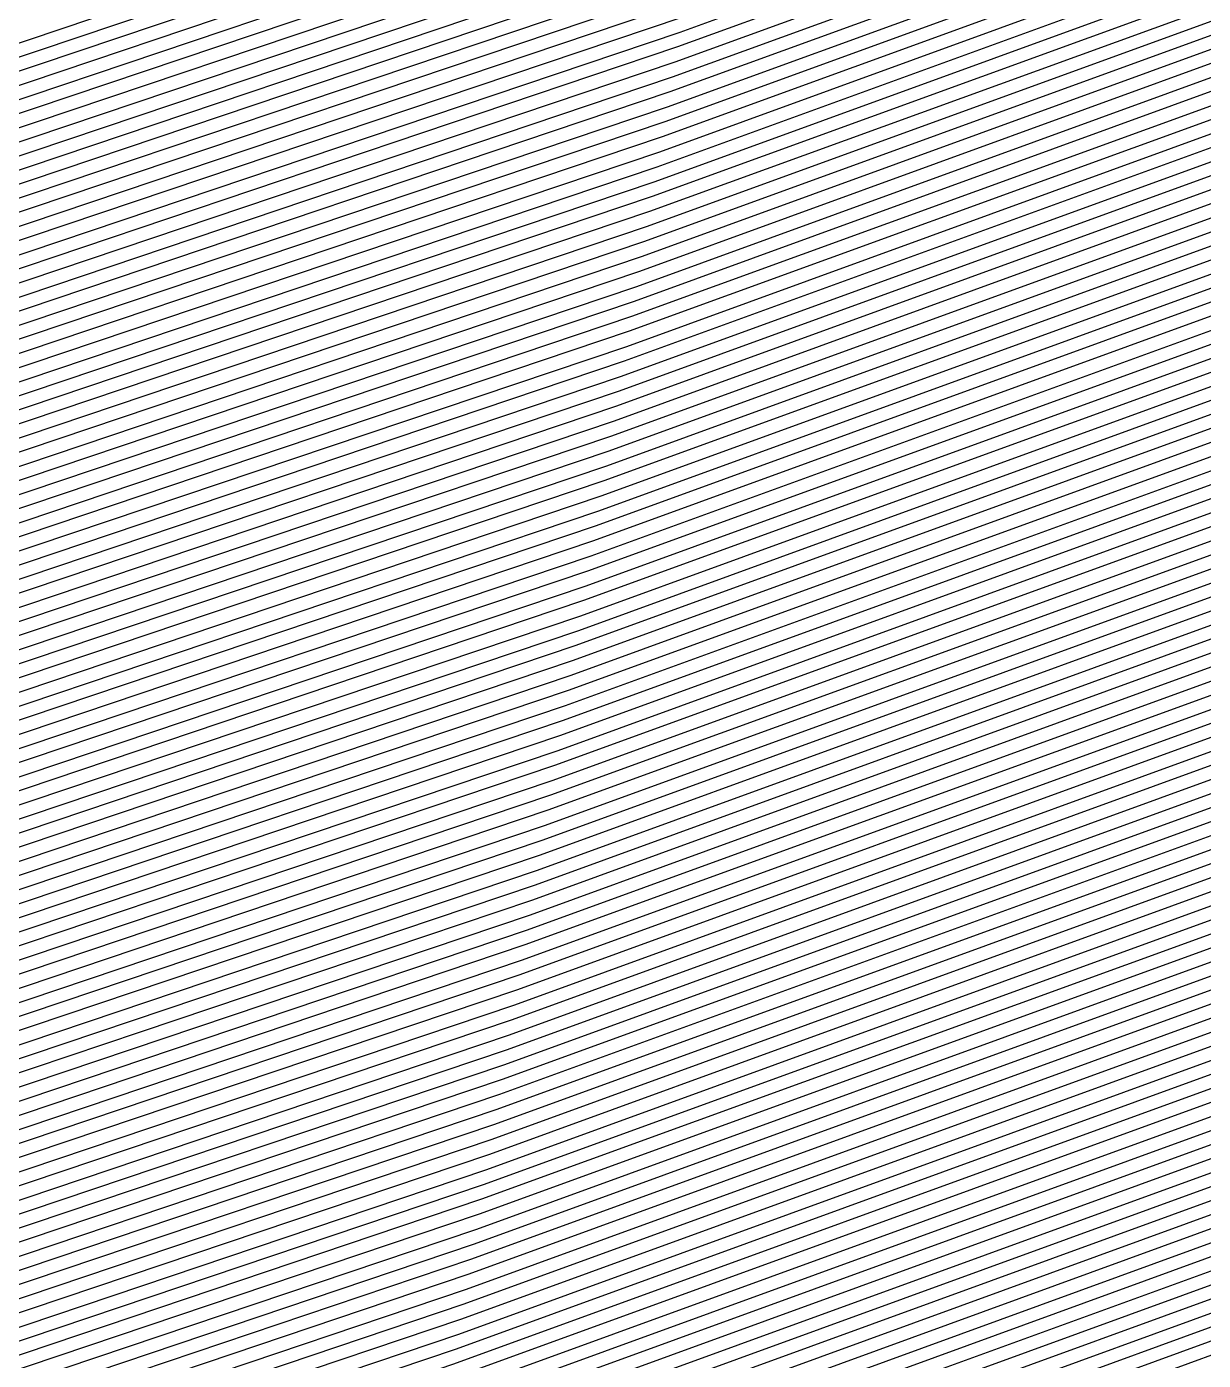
# Model space of a CAD drawing. Extents: x 7084 to 11035, y 13750 to 16729.
# Drawn here: x 9583.7 to 9682.8, y 14299.6 to 14412.1 of the extents above; entities that cross this region are included whole.
import ezdxf

# ---------------------------------------------------------------- set-up
doc = ezdxf.new("R2010")
doc.units = 0
doc.layers.add('Default', color=7, linetype='Continuous')

msp = doc.modelspace()

# ---------------------------------------------------------------- linework, layer by layer
at = {"layer": 'Default'}
for points in [[(8922.96, 16118.35), (9287.87, 15866.19), (9316.54, 15865.29), (9332.67, 15859.62), (9349.1, 15853.35), (9839.99, 15983.77), (9885.09, 15971.53), (10141.4, 15636.76), (10163.12, 15354.16), (10162.82, 15318.62), (10152.07, 15272.02), (10104.28, 14472.06), (10094.72, 14456.82), (9616.87, 14282.92), (9588.49, 14273.36), (9550.56, 14273.96), (9385.48, 14104.4), (8794.67, 14200.05), (8755.57, 14486.99), (8725.41, 14492.07), (8702.71, 14492.66), (8684.19, 14492.66), (8673.14, 14496.25), (8169.21, 14696.24)], [(8931.43, 16083.1), (9268.02, 15850.5), (9311.59, 15849.14), (9336.09, 15840.52), (9361.05, 15830.99), (9813.85, 15951.3), (9882.37, 15932.7), (10118.79, 15623.9), (10138.83, 15363.23), (10138.38, 15309.23), (10122.04, 15238.44), (10077.96, 14500.54), (10063.44, 14477.4), (9622.66, 14316.98), (9579.55, 14302.46), (9521.92, 14303.37), (9369.65, 14146.97), (8824.68, 14235.19), (8788.62, 14499.87), (8742.78, 14507.59), (8708.3, 14508.5), (8680.16, 14508.5), (8663.37, 14513.94), (8198.55, 14698.42)], [(8942.09, 16038.71), (9243.03, 15830.75), (9305.34, 15828.8), (9340.39, 15816.47), (9376.09, 15802.84), (9780.94, 15910.41), (9878.95, 15883.8), (10090.33, 15607.71), (10108.24, 15374.65), (10107.59, 15297.41), (10084.22, 15196.15), (10044.82, 14536.41), (10024.04, 14503.3), (9629.95, 14359.88), (9568.29, 14339.11), (9485.85, 14340.41), (9349.71, 14200.57), (8862.47, 14279.45), (8830.22, 14516.1), (8764.66, 14527.13), (8715.33, 14528.43), (8675.09, 14528.43), (8651.07, 14536.22), (8235.48, 14701.16)], [(8949.3, 16008.69), (9226.13, 15817.39), (9301.12, 15815.05), (9343.31, 15800.2), (9386.27, 15783.8), (9758.67, 15882.75), (9876.63, 15850.72), (10071.07, 15596.75), (10087.55, 15382.37), (10086.77, 15289.41), (10058.64, 15167.54), (10022.39, 14560.67), (9997.39, 14520.83), (9634.88, 14388.9), (9560.67, 14363.9), (9461.46, 14365.46), (9336.22, 14236.83), (8888.03, 14309.39), (8858.37, 14527.08), (8779.47, 14540.36), (8720.09, 14541.92), (8671.66, 14541.92), (8642.76, 14551.29), (8260.47, 14703.01)], [(9332.42, 15861.03), (9348.22, 15855), (9841.93, 15986.18), (9885.29, 15974.4), (10143.07, 15637.71), (10164.92, 15353.49), (10164.63, 15319.31), (10154.29, 15274.51), (10106.23, 14469.95), (10097.04, 14455.3), (9616.44, 14280.39), (9589.15, 14271.2), (9552.68, 14271.78), (9386.65, 14101.24), (8792.45, 14197.44), (8753.13, 14486.04), (8724.12, 14490.92), (8702.29, 14491.49), (8684.49, 14491.49), (8673.86, 14494.94), (8167.04, 14696.08)], [(8955.26, 15983.88), (9212.16, 15806.35), (9297.63, 15803.68), (9345.71, 15786.76), (9394.68, 15768.07), (9740.28, 15859.89), (9874.72, 15823.39), (10055.16, 15587.7), (10070.46, 15388.75), (10069.57, 15282.8), (10037.51, 15143.91), (10003.87, 14580.71), (9975.38, 14535.31), (9638.96, 14412.87), (9554.38, 14384.38), (9441.3, 14386.16), (9325.08, 14266.79), (8909.14, 14334.13), (8881.62, 14536.14), (8791.69, 14551.28), (8724.03, 14553.06), (8668.83, 14553.06), (8635.89, 14563.74), (8281.11, 14704.54)], [(9285.66, 15864.45), (9315.99, 15863.5), (9333.05, 15857.5), (9350.43, 15850.86), (9837.09, 15980.17), (9884.79, 15967.21), (10138.89, 15635.33), (10160.42, 15355.17), (10160.1, 15317.57), (10148.73, 15268.29), (10101.36, 14475.22), (10091.25, 14459.11), (9617.51, 14286.7), (9587.5, 14276.59), (9547.37, 14277.22), (9383.72, 14109.13), (8798.01, 14203.95), (8759.25, 14488.42), (8727.34, 14493.79), (8703.33, 14494.42), (8683.74, 14494.42), (8672.05, 14498.22), (8172.47, 14696.48)], [(9389, 14094.94), (9556.92, 14267.42), (9590.48, 14266.89), (9615.58, 14275.35), (10101.68, 14452.25), (10110.13, 14465.73), (10158.74, 15279.49), (10168.25, 15320.7), (10168.52, 15352.15), (10146.42, 15639.62), (9885.7, 15980.16)], [(9885.6, 15978.72), (10145.58, 15639.14), (10167.62, 15352.48), (10167.35, 15320.36), (10157.63, 15278.24), (10109.16, 14466.78), (10100.52, 14453.01), (9615.79, 14276.61), (9590.15, 14267.97), (9555.86, 14268.51), (9388.41, 14096.51), (8789.12, 14193.54), (8749.46, 14484.6), (8722.19, 14489.19), (8701.67, 14489.73), (8684.93, 14489.73), (8674.94, 14492.97), (8163.78, 14695.84)], [(9885.5, 15977.28), (10144.75, 15638.66), (10166.72, 15352.82), (10166.44, 15320.01), (10156.52, 15277), (10108.18, 14467.84), (10099.36, 14453.77), (9616.01, 14277.87)], [(8751.9, 14485.56), (8791.34, 14196.14), (9387.24, 14099.67), (9553.74, 14270.69), (9589.48, 14270.12), (9616.22, 14279.13), (10098.2, 14454.54), (10107.21, 14468.89), (10155.4, 15275.75), (10165.54, 15319.66), (10165.82, 15353.16), (10143.91, 15638.19), (9885.4, 15975.84)], [(9885.19, 15972.97), (10142.24, 15637.24), (10164.02, 15353.83), (10163.73, 15318.97), (10153.18, 15273.27), (10105.26, 14471), (10095.88, 14456.06), (9616.65, 14281.65), (9588.82, 14272.28), (9551.62, 14272.87), (9386.06, 14102.82), (8793.56, 14198.74), (8754.35, 14486.51), (8724.76, 14491.49), (8702.5, 14492.08)], [(9884.99, 15970.09), (10140.56, 15636.28), (10162.22, 15354.5), (10161.92, 15318.27), (10150.96, 15270.78), (10103.31, 14473.11), (10093.57, 14457.58), (9617.08, 14284.18), (9588.16, 14274.44), (9549.5, 14275.04), (9384.89, 14105.97), (8795.78, 14201.35), (8756.8, 14487.47), (8726.05, 14492.64), (8702.91, 14493.25), (8684.04, 14493.25), (8672.77, 14496.9), (8170.3, 14696.32)], [(9884.69, 15965.78), (10138.05, 15634.85), (10159.52, 15355.51), (10159.2, 15317.23), (10147.62, 15267.05), (10100.38, 14476.27), (10090.09, 14459.87), (9617.72, 14287.96), (9587.17, 14277.67), (9546.31, 14278.31), (9383.13, 14110.7), (8799.12, 14205.25), (8760.47, 14488.9), (8727.98, 14494.37), (8703.53, 14495.01), (8683.59, 14495.01), (8671.69, 14498.87), (8173.56, 14696.56)], [(9884.59, 15964.34), (10137.21, 15634.38), (10158.62, 15355.84), (10158.29, 15316.88), (10146.51, 15265.8), (10099.41, 14477.33), (10088.93, 14460.63), (9617.94, 14289.22), (9586.83, 14278.75), (9545.25, 14279.4), (9382.55, 14112.28), (8800.23, 14206.55), (8761.69, 14489.38), (8728.62, 14494.94), (8703.74, 14495.6), (8683.44, 14495.6), (8671.33, 14499.53), (8174.64, 14696.64)], [(9884.49, 15962.9), (10136.38, 15633.9), (10157.72, 15356.18), (10157.39, 15316.53), (10145.39, 15264.56), (10098.43, 14478.38), (10087.77, 14461.39), (9618.15, 14290.49), (9586.5, 14279.83), (9544.19, 14280.49), (9381.96, 14113.86), (8801.34, 14207.86), (8762.92, 14489.85), (8729.27, 14495.52), (8703.95, 14496.18), (8683.29, 14496.18), (8670.97, 14500.18), (8175.73, 14696.72)], [(8802.45, 14209.16), (9381.37, 14115.43), (9543.13, 14281.58), (9586.17, 14280.9), (9618.37, 14291.75), (10086.61, 14462.16), (10097.46, 14479.44), (10144.28, 15263.32), (10156.48, 15316.18), (10156.82, 15356.51), (10135.54, 15633.43), (9884.39, 15961.46)], [(9884.19, 15958.58), (10133.86, 15632.47), (10155.02, 15357.18), (10154.67, 15315.49), (10142.06, 15260.83), (10095.51, 14481.55), (10084.3, 14463.68), (9618.8, 14294.27), (9585.51, 14283.06), (9541.01, 14283.76), (9380.2, 14118.59), (8804.67, 14211.76), (8766.59, 14491.28), (8731.2, 14497.24), (8704.57, 14497.94), (8682.85, 14497.94), (8669.88, 14502.15), (8178.99, 14696.97)], [(9884.09, 15957.15), (10133.03, 15632), (10154.12, 15357.52), (10153.77, 15315.14), (10140.95, 15259.58), (10094.53, 14482.6), (10083.14, 14464.44), (9619.01, 14295.53), (9585.18, 14284.14), (9539.95, 14284.85), (9379.61, 14120.16), (8805.79, 14213.06), (8767.81, 14491.76), (8731.84, 14497.82), (8704.78, 14498.53), (8682.7, 14498.53), (8669.52, 14502.8), (8180.08, 14697.05)], [(9883.99, 15955.71), (10132.19, 15631.52), (10153.22, 15357.86), (10152.86, 15314.79), (10139.83, 15258.34), (10093.56, 14483.66), (10081.98, 14465.2), (9619.23, 14296.79), (9584.85, 14285.21), (9538.89, 14285.94), (9379.03, 14121.74), (8806.9, 14214.36), (8769.04, 14492.24), (8732.49, 14498.39), (8704.98, 14499.11), (8682.55, 14499.11), (8669.16, 14503.46), (8181.16, 14697.13)], [(9883.88, 15954.27), (10131.35, 15631.04), (10152.32, 15358.19), (10151.96, 15314.45), (10138.72, 15257.1), (10092.58, 14484.71), (10080.82, 14465.97), (9619.44, 14298.06), (9584.52, 14286.29), (9537.83, 14287.03), (9378.44, 14123.32), (8808.01, 14215.67), (8770.26, 14492.72), (8733.13, 14498.97), (8705.19, 14499.7), (8682.4, 14499.7), (8668.8, 14504.11), (8182.25, 14697.21)], [(8183.34, 14697.29), (8668.43, 14504.77), (8682.25, 14500.29), (8705.4, 14500.29), (8733.77, 14499.54), (8771.48, 14493.19), (8809.12, 14216.97), (9377.86, 14124.89), (9536.77, 14288.12), (9584.18, 14287.37), (9619.65, 14299.32), (10079.66, 14466.73), (10091.61, 14485.77), (10137.61, 15255.85), (10151.05, 15314.1), (10151.42, 15358.53), (10130.51, 15630.57), (9883.78, 15952.83)], [(9883.68, 15951.39), (10129.68, 15630.09), (10150.52, 15358.86), (10150.15, 15313.75), (10136.5, 15254.61), (10090.63, 14486.82), (10078.5, 14467.49), (9619.87, 14300.58), (9583.85, 14288.45), (9535.71, 14289.21), (9377.27, 14126.47), (8810.23, 14218.27), (8772.71, 14493.67), (8734.42, 14500.12), (8705.6, 14500.87), (8682.1, 14500.87), (8668.07, 14505.42), (8184.42, 14697.37)], [(9376.68, 14128.05), (9534.65, 14290.3), (9583.52, 14289.53), (9620.08, 14301.84), (10077.34, 14468.25), (10089.66, 14487.88), (10135.39, 15253.36), (10149.24, 15313.4), (10149.62, 15359.2), (10128.84, 15629.62), (9883.58, 15949.95)], [(9883.48, 15948.52), (10128, 15629.14), (10148.73, 15359.54), (10148.33, 15313.05), (10134.27, 15252.12), (10088.68, 14488.93), (10076.19, 14469.01), (9620.3, 14303.1), (9583.19, 14290.6), (9533.59, 14291.39), (9376.1, 14129.62), (8812.45, 14220.87), (8775.15, 14494.63), (8735.7, 14501.27)], [(9809.98, 15946.49), (9881.97, 15926.94), (10115.44, 15622), (10135.23, 15364.57), (10134.75, 15307.84), (10117.59, 15233.46), (10074.06, 14504.76), (10058.8, 14480.44), (9623.52, 14322.03), (9578.22, 14306.77), (9517.67, 14307.73), (9367.3, 14153.27), (8829.12, 14240.4), (8793.51, 14501.78), (8745.36, 14509.89), (8709.12, 14510.84), (8679.56, 14510.84), (8661.92, 14516.56), (8202.89, 14698.74)], [(8188.77, 14697.69), (8666.63, 14508.04), (8681.5, 14503.22), (8706.43, 14503.22), (8736.99, 14502.42), (8777.6, 14495.58), (8814.68, 14223.48), (9374.92, 14132.78), (9531.46, 14293.56), (9582.53, 14292.76), (9620.73, 14305.63), (10073.87, 14470.54), (10086.73, 14491.04), (10132.05, 15249.63), (10146.52, 15312.36), (10146.93, 15360.21), (10126.33, 15628.19), (9883.28, 15945.64)], [(9883.18, 15944.2), (10125.49, 15627.71), (10146.03, 15360.54), (10145.62, 15312.01), (10130.94, 15248.39), (10085.76, 14492.1), (10072.71, 14471.3), (9620.94, 14306.89), (9582.2, 14293.84), (9530.4, 14294.65), (9374.34, 14134.35), (8815.79, 14224.78), (8778.83, 14496.06), (8737.63, 14502.99), (8706.64, 14503.81), (8681.35, 14503.81), (8666.26, 14508.7), (8189.85, 14697.77)], [(9883.08, 15942.76), (10124.65, 15627.23), (10145.13, 15360.88), (10144.71, 15311.66), (10129.82, 15247.15), (10084.78, 14493.15), (10071.55, 14472.06), (9621.16, 14308.15), (9581.87, 14294.92), (9529.34, 14295.74), (9373.75, 14135.93), (8816.9, 14226.08), (8780.05, 14496.53), (8738.28, 14503.56), (8706.85, 14504.39), (8681.2, 14504.39), (8665.9, 14509.35), (8190.94, 14697.85)], [(9882.98, 15941.33), (10123.82, 15626.76), (10144.23, 15361.21), (10143.81, 15311.32), (10128.71, 15245.9), (10083.81, 14494.21), (10070.39, 14472.82), (9621.37, 14309.41), (9581.53, 14295.99), (9528.28, 14296.83), (9373.16, 14137.51), (8818.01, 14227.38), (8781.27, 14497.01), (8738.92, 14504.14), (8707.05, 14504.98), (8681.06, 14504.98), (8665.54, 14510.01), (8192.03, 14697.93)], [(9882.88, 15939.89), (10122.98, 15626.28), (10143.33, 15361.55), (10142.9, 15310.97), (10127.6, 15244.66), (10082.84, 14495.26), (10069.23, 14473.59), (9621.58, 14310.67), (9581.2, 14297.07), (9527.22, 14297.92), (9372.58, 14139.08), (8819.12, 14228.68), (8782.5, 14497.49), (8739.57, 14504.71), (8707.26, 14505.56), (8680.91, 14505.56), (8665.18, 14510.67), (8193.11, 14698.01)], [(9337.23, 15834.15), (9365.03, 15823.54), (9805.14, 15940.48), (9881.47, 15919.75), (10111.26, 15619.61), (10130.73, 15366.25), (10130.23, 15306.1), (10112.03, 15227.24), (10069.19, 14510.03), (10053.01, 14484.25), (9624.59, 14328.34), (9576.57, 14312.16), (9512.37, 14313.17), (9364.37, 14161.16), (8834.68, 14246.91), (8799.63, 14504.17), (8748.58, 14512.76), (8710.16, 14513.77), (8678.82, 14513.77), (8660.12, 14519.84), (8208.32, 14699.14)], [(9882.78, 15938.45), (10122.14, 15625.81), (10142.43, 15361.89), (10142, 15310.62), (10126.49, 15243.41), (10081.86, 14496.32), (10068.07, 14474.35), (9621.8, 14311.94), (9580.87, 14298.15), (9526.16, 14299.01), (9371.99, 14140.66), (8820.23, 14229.99), (8783.72, 14497.97), (8740.21, 14505.29), (8707.47, 14506.15), (8680.76, 14506.15), (8664.82, 14511.32), (8194.2, 14698.09)], [(9882.68, 15937.01), (10121.31, 15625.33), (10141.53, 15362.22), (10141.09, 15310.27), (10125.38, 15242.17), (10080.89, 14497.37), (10066.92, 14475.11), (9622.01, 14313.2), (9580.54, 14299.23), (9525.1, 14300.1), (9371.41, 14142.24), (8821.35, 14231.29), (8784.94, 14498.44), (8740.85, 14505.86), (8707.67, 14506.74), (8680.61, 14506.74), (8664.46, 14511.98), (8195.29, 14698.18)], [(9882.58, 15935.57), (10120.47, 15624.85), (10140.63, 15362.56), (10140.19, 15309.92), (10124.26, 15240.93), (10079.91, 14498.43), (10065.76, 14475.87), (9622.23, 14314.46), (9580.21, 14300.31), (9524.04, 14301.19), (9370.82, 14143.81), (8822.46, 14232.59), (8786.17, 14498.92), (8741.5, 14506.44), (8707.88, 14507.32), (8680.46, 14507.32), (8664.09, 14512.63), (8196.37, 14698.26)], [(9522.98, 14302.28), (9579.88, 14301.38), (9622.44, 14315.72), (10064.6, 14476.63), (10078.94, 14499.48), (10123.15, 15239.68), (10139.28, 15309.58), (10139.73, 15362.89), (10119.63, 15624.38), (9882.47, 15934.13)], [(9256.26, 15841.21), (9308.65, 15839.57), (9338.12, 15829.2), (9368.13, 15817.74), (9798.36, 15932.06), (9880.76, 15909.68), (10105.4, 15616.28), (10124.43, 15368.6), (10123.89, 15303.66), (10104.24, 15218.54), (10062.36, 14517.42), (10044.9, 14489.59), (9626.09, 14337.17), (9574.25, 14319.71), (9504.95, 14320.8), (9360.27, 14172.19), (8842.46, 14256.02), (8808.19, 14507.51), (8753.08, 14516.79), (8711.61, 14517.88), (8677.77, 14517.88), (8657.58, 14524.43), (8215.93, 14699.71)], [(9882.27, 15931.26), (10117.96, 15623.42), (10137.93, 15363.56), (10137.47, 15308.88), (10120.93, 15237.19), (10076.99, 14501.59), (10062.28, 14478.16), (9622.87, 14318.24), (9579.22, 14303.54), (9520.86, 14304.46), (9369.06, 14148.54), (8825.79, 14236.49), (8789.84, 14500.35), (8743.43, 14508.16), (8708.5, 14509.08), (8680.01, 14509.08), (8663.01, 14514.6), (8199.63, 14698.5)], [(9882.17, 15929.82), (10117.12, 15622.95), (10137.03, 15363.9), (10136.56, 15308.53), (10119.81, 15235.95), (10076.01, 14502.65), (10061.12, 14478.92), (9623.09, 14319.51), (9578.89, 14304.62), (9519.8, 14305.55), (9368.47, 14150.12), (8826.9, 14237.8), (8791.06, 14500.83), (8744.07, 14508.74), (8708.71, 14509.67), (8679.86, 14509.67), (8662.65, 14515.25), (8200.72, 14698.58)], [(9882.07, 15928.38), (10116.28, 15622.47), (10136.13, 15364.24), (10135.66, 15308.19), (10118.7, 15234.71), (10075.04, 14503.7), (10059.96, 14479.68), (9623.3, 14320.77), (9578.55, 14305.69), (9518.74, 14306.64), (9367.89, 14151.7), (8828.01, 14239.1), (8792.29, 14501.31), (8744.71, 14509.31), (8708.92, 14510.26), (8679.71, 14510.26), (8662.29, 14515.91), (8201.8, 14698.66)], [(9881.87, 15925.5), (10114.61, 15621.52), (10134.33, 15364.91), (10133.85, 15307.49), (10116.48, 15232.22), (10073.09, 14505.81), (10057.65, 14481.21), (9623.73, 14323.29), (9577.89, 14307.85), (9516.61, 14308.82), (9366.72, 14154.85), (8830.24, 14241.7), (8794.73, 14502.26), (8746, 14510.46), (8709.33, 14511.43), (8679.42, 14511.43), (8661.56, 14517.22), (8203.98, 14698.82)], [(9881.77, 15924.07), (10113.77, 15621.04), (10133.43, 15365.24), (10132.94, 15307.14), (10115.37, 15230.98), (10072.11, 14506.87), (10056.49, 14481.97), (9623.94, 14324.55), (9577.56, 14308.93), (9515.55, 14309.9), (9366.13, 14156.43), (8831.35, 14243), (8795.96, 14502.74), (8746.64, 14511.04), (8709.54, 14512.01), (8679.27, 14512.01)], [(9881.67, 15922.63), (10112.93, 15620.57), (10132.53, 15365.58), (10132.04, 15306.79), (10114.25, 15229.73), (10071.14, 14507.92), (10055.33, 14482.73), (9624.16, 14325.81), (9577.23, 14310.01), (9514.49, 14310.99), (9365.54, 14158), (8832.46, 14244.31), (8797.18, 14503.22), (8747.29, 14511.61), (8709.74, 14512.6)], [(8207.24, 14699.06), (8660.48, 14519.18), (8678.97, 14513.19), (8709.95, 14513.19), (8747.93, 14512.19), (8798.4, 14503.69), (8833.57, 14245.61), (9364.96, 14159.58), (9513.43, 14312.08), (9576.9, 14311.08), (9624.37, 14327.08), (10054.17, 14483.49), (10070.16, 14508.98), (10113.14, 15228.49), (10131.13, 15306.45), (10131.63, 15365.92), (10112.1, 15620.09), (9881.57, 15921.19)], [(9881.27, 15916.88), (10109.58, 15618.66), (10128.93, 15366.92), (10128.42, 15305.4), (10109.81, 15224.76), (10067.24, 14512.14), (10050.69, 14485.78), (9625.02, 14330.86), (9575.9, 14314.32), (9510.25, 14315.35), (9363.2, 14164.31), (8836.9, 14249.51), (8802.08, 14505.12), (8749.86, 14513.91), (8710.57, 14514.95)], [(9881.16, 15915.44), (10108.75, 15618.19), (10128.03, 15367.26), (10127.51, 15305.06), (10108.69, 15223.51), (10066.26, 14513.2), (10049.54, 14486.54), (9625.23, 14332.12), (9575.57, 14315.4), (9509.19, 14316.44), (9362.61, 14165.89), (8838.02, 14250.81), (8803.3, 14505.6), (8750.51, 14514.49), (8710.78, 14515.53), (8678.37, 14515.53), (8659.03, 14521.81), (8211.58, 14699.38)], [(9244.5, 15831.91), (9305.71, 15830), (9340.14, 15817.89), (9375.21, 15804.5), (9782.87, 15912.81), (9879.15, 15886.67), (10092, 15608.66), (10110.04, 15373.97), (10109.4, 15298.1), (10086.45, 15198.64), (10046.76, 14534.3), (10026.36, 14501.78), (9629.52, 14357.36), (9568.95, 14336.95), (9487.97, 14338.23), (9350.88, 14197.42), (8860.24, 14276.85), (8827.77, 14515.15), (8763.38, 14525.98), (8714.92, 14527.26), (8675.39, 14527.26), (8651.8, 14534.91), (8233.31, 14701)], [(9880.96, 15912.56), (10107.07, 15617.23), (10126.23, 15367.93), (10125.7, 15304.36), (10106.47, 15221.03), (10064.31, 14515.31), (10047.22, 14488.06), (9625.66, 14334.65)], [(8214.84, 14699.63), (8657.95, 14523.77), (8677.92, 14517.29), (8711.4, 14517.29), (8752.44, 14516.21), (8806.97, 14507.03), (8841.35, 14254.72), (9360.85, 14170.61), (9506.01, 14319.71), (9574.58, 14318.63), (9625.87, 14335.91), (10046.06, 14488.82), (10063.34, 14516.36), (10105.36, 15219.78), (10124.79, 15304.01), (10125.33, 15368.27), (10106.23, 15616.76), (9880.86, 15911.12)], [(9880.66, 15908.25), (10104.56, 15615.8), (10123.53, 15368.94), (10122.98, 15303.32), (10103.13, 15217.29), (10061.39, 14518.47), (10043.74, 14490.35), (9626.3, 14338.43), (9573.92, 14320.79), (9503.89, 14321.89), (9359.68, 14173.77), (8843.57, 14257.32), (8809.42, 14507.99), (8753.72, 14517.36), (8711.81, 14518.46), (8677.63, 14518.46), (8657.22, 14525.08), (8217.01, 14699.79)], [(9880.56, 15906.81), (10103.72, 15615.33), (10122.64, 15369.27), (10122.08, 15302.97), (10102.02, 15216.05), (10060.41, 14519.53), (10042.58, 14491.11), (9626.52, 14339.69)], [(9880.36, 15903.93), (10102.05, 15614.38), (10120.84, 15369.95), (10120.27, 15302.27), (10099.8, 15213.56), (10058.46, 14521.64), (10040.27, 14492.63), (9626.95, 14342.22), (9572.92, 14324.02), (9500.7, 14325.16), (9357.92, 14178.5), (8846.91, 14261.23), (8813.09, 14509.42), (8755.65, 14519.09), (8712.44, 14520.22), (8677.18, 14520.22), (8656.14, 14527.05), (8220.27, 14700.03)], [(9880.26, 15902.49), (10101.21, 15613.9), (10119.94, 15370.28), (10119.36, 15301.93), (10098.68, 15212.32), (10057.49, 14522.69), (10039.11, 14493.4), (9627.16, 14343.48), (9572.59, 14325.1), (9499.64, 14326.25), (9357.33, 14180.07), (8848.02, 14262.53), (8814.31, 14509.9), (8756.3, 14519.66)], [(9880.06, 15899.62), (10099.54, 15612.95), (10118.14, 15370.95), (10117.55, 15301.23), (10096.46, 15209.83), (10055.54, 14524.8), (10036.79, 14494.92), (9627.59, 14346), (9571.93, 14327.25), (9497.52, 14328.42), (9356.16, 14183.23), (8850.24, 14265.13), (8816.76, 14510.85), (8757.58, 14520.81), (8713.06, 14521.98), (8676.73, 14521.98), (8655.05, 14529.01), (8223.53, 14700.27)], [(9879.96, 15898.18), (10098.7, 15612.47), (10117.24, 15371.29), (10116.65, 15300.88), (10095.35, 15208.59), (10054.56, 14525.86), (10035.63, 14495.68), (9627.8, 14347.26), (9571.6, 14328.33), (9496.46, 14329.51), (9355.57, 14184.8), (8851.35, 14266.44), (8817.98, 14511.33), (8758.23, 14521.39), (8713.26, 14522.57), (8676.58, 14522.57), (8654.69, 14529.67), (8224.62, 14700.35)], [(9879.86, 15896.74), (10097.86, 15611.99), (10116.34, 15371.62), (10115.74, 15300.54), (10094.23, 15207.34), (10053.59, 14526.91), (10034.47, 14496.44), (9628.02, 14348.52), (9571.27, 14329.41), (9495.4, 14330.6), (9354.99, 14186.38), (8852.46, 14267.74), (8819.21, 14511.8), (8758.87, 14521.96), (8713.47, 14523.16), (8676.43, 14523.16), (8654.33, 14530.32), (8225.71, 14700.43)], [(9879.75, 15895.3), (10097.03, 15611.52), (10115.44, 15371.96), (10114.83, 15300.19), (10093.12, 15206.1), (10052.61, 14527.97), (10033.31, 14497.21), (9628.23, 14349.79), (9570.94, 14330.49), (9494.34, 14331.69), (9354.4, 14187.96), (8853.57, 14269.04), (8820.43, 14512.28), (8759.52, 14522.54), (8713.68, 14523.74), (8676.28, 14523.74), (8653.97, 14530.98), (8226.79, 14700.51)], [(9879.45, 15890.99), (10094.51, 15610.09), (10112.74, 15372.97), (10112.12, 15299.14), (10089.79, 15202.37), (10049.69, 14531.13), (10029.84, 14499.49), (9628.88, 14353.57), (9569.94, 14333.72), (9491.16, 14334.96), (9352.64, 14192.69), (8856.91, 14272.94), (8824.1, 14513.71), (8761.45, 14524.26), (8714.3, 14525.5), (8675.84, 14525.5), (8652.88, 14532.95), (8230.05, 14700.75)], [(8231.14, 14700.83), (8652.52, 14533.6), (8675.69, 14526.09), (8714.51, 14526.09), (8762.09, 14524.83), (8825.33, 14514.19), (8858.02, 14274.25), (9352.06, 14194.26), (9490.1, 14336.05), (9569.61, 14334.8), (9629.09, 14354.83), (10028.68, 14500.25), (10048.71, 14532.19), (10088.67, 15201.12), (10111.21, 15298.8), (10111.84, 15373.3), (10093.68, 15609.61), (9879.35, 15889.55)], [(9879.25, 15888.11), (10092.84, 15609.14), (10110.94, 15373.64), (10110.31, 15298.45), (10087.56, 15199.88), (10047.74, 14533.24), (10027.52, 14501.02), (9629.31, 14356.09), (9569.28, 14335.88), (9489.04, 14337.14), (9351.47, 14195.84), (8859.13, 14275.55), (8826.55, 14514.67), (8762.73, 14525.41), (8714.71, 14526.67), (8675.54, 14526.67), (8652.16, 14534.26), (8232.22, 14700.92)], [(9879.05, 15885.23), (10091.16, 15608.18), (10109.14, 15374.31), (10108.5, 15297.75), (10085.34, 15197.39), (10045.79, 14535.35), (10025.2, 14502.54), (9629.73, 14358.62), (9568.62, 14338.03), (9486.91, 14339.32), (9350.3, 14198.99), (8861.35, 14278.15), (8829, 14515.62), (8764.02, 14526.56), (8715.13, 14527.85), (8675.24, 14527.85), (8651.44, 14535.57), (8234.4, 14701.08)], [(9878.85, 15882.36), (10089.49, 15607.23), (10107.34, 15374.98), (10106.69, 15297.06), (10083.11, 15194.9), (10043.84, 14537.46), (10022.89, 14504.06), (9630.16, 14361.14), (9567.96, 14340.19), (9484.79, 14341.5), (9349.12, 14202.15), (8863.58, 14280.75), (8831.45, 14516.58), (8765.31, 14527.71), (8715.54, 14529.02), (8674.94, 14529.02), (8650.71, 14536.88), (8236.57, 14701.24)], [(8832.67, 14517.05), (8864.69, 14282.06), (9348.54, 14203.72), (9483.73, 14342.59), (9567.62, 14341.27), (9630.38, 14362.4), (10021.73, 14504.83), (10042.87, 14538.52), (10082, 15193.66), (10105.78, 15296.71), (10106.44, 15375.32), (10088.65, 15606.76), (9878.75, 15880.92)], [(9878.65, 15879.48), (10087.82, 15606.28), (10105.54, 15375.65), (10104.88, 15296.36), (10080.89, 15192.42), (10041.89, 14539.57), (10020.57, 14505.59), (9630.59, 14363.67), (9567.29, 14342.34), (9482.67, 14343.68), (9347.95, 14205.3), (8865.8, 14283.36), (8833.89, 14517.53), (8766.59, 14528.86), (8715.95, 14530.19), (8674.64, 14530.19), (8649.99, 14538.19), (8238.74, 14701.4)], [(9878.45, 15876.6), (10086.14, 15605.33), (10103.74, 15376.33), (10103.06, 15295.67), (10078.66, 15189.93), (10039.94, 14541.68), (10018.25, 14507.11), (9631.02, 14366.19), (9566.63, 14344.5), (9480.55, 14345.85), (9346.78, 14208.45), (8868.02, 14285.96), (8836.34, 14518.49), (8767.88, 14530.01), (8716.37, 14531.36), (8674.34, 14531.36), (8649.27, 14539.5), (8240.92, 14701.56)], [(8242, 14701.64), (8648.9, 14540.15), (8674.2, 14531.95), (8716.58, 14531.95), (8768.53, 14530.58), (8837.56, 14518.96), (8869.13, 14287.26), (9346.19, 14210.03), (9479.49, 14346.94), (9566.3, 14345.58), (9631.24, 14367.45), (10017.09, 14507.87), (10038.97, 14542.74), (10077.55, 15188.69), (10102.16, 15295.32), (10102.84, 15376.66), (10085.3, 15604.85), (9878.34, 15875.17)], [(9878.24, 15873.73), (10084.47, 15604.37), (10101.94, 15377), (10101.25, 15294.97), (10076.44, 15187.44), (10037.99, 14543.79), (10015.93, 14508.64), (9631.45, 14368.71), (9565.97, 14346.65), (9478.43, 14348.03), (9345.61, 14211.61), (8870.25, 14288.57), (8838.79, 14519.44), (8769.17, 14531.16), (8716.78, 14532.54), (8674.05, 14532.54), (8648.54, 14540.81), (8243.09, 14701.72)], [(9878.14, 15872.29), (10083.63, 15603.9), (10101.04, 15377.33), (10100.35, 15294.62), (10075.33, 15186.2), (10037.02, 14544.85), (10014.78, 14509.4), (9631.67, 14369.97), (9565.64, 14347.73), (9477.37, 14349.12), (9345.02, 14213.18), (8871.36, 14289.87), (8840.01, 14519.92), (8769.81, 14531.73), (8716.99, 14533.12), (8673.9, 14533.12), (8648.18, 14541.46), (8244.17, 14701.8)], [(9476.31, 14350.21), (9565.31, 14348.81), (9631.88, 14371.24), (10013.62, 14510.16), (10036.04, 14545.9), (10074.22, 15184.95), (10099.44, 15294.28), (10100.14, 15377.67), (10082.79, 15603.42), (9878.04, 15870.85)], [(9475.25, 14351.3), (9564.97, 14349.89), (9632.09, 14372.5), (10012.46, 14510.92), (10035.07, 14546.95), (10073.1, 15183.71), (10098.54, 15293.93), (10099.24, 15378), (10081.96, 15602.94), (9877.94, 15869.41)], [(9877.84, 15867.97), (10081.12, 15602.47), (10098.34, 15378.34), (10097.63, 15293.58), (10071.99, 15182.47), (10034.09, 14548.01), (10011.3, 14511.68), (9632.31, 14373.76), (9564.64, 14350.97), (9474.19, 14352.39), (9343.26, 14217.91), (8874.69, 14293.77), (8843.68, 14521.35), (8771.74, 14533.46), (8717.61, 14534.88), (8673.45, 14534.88), (8647.1, 14543.43), (8247.43, 14702.04)], [(9747.05, 15868.31), (9875.42, 15833.46), (10061.02, 15591.04), (10076.75, 15386.4), (10075.9, 15285.23), (10045.3, 15152.61), (10010.69, 14573.33), (9983.49, 14529.97), (9637.46, 14404.04), (9556.69, 14376.84), (9448.73, 14378.54), (9329.19, 14255.75), (8901.36, 14325.01), (8873.05, 14532.8), (8787.19, 14547.25), (8722.58, 14548.95), (8669.87, 14548.95), (8638.42, 14559.16), (8273.51, 14703.98)], [(9877.74, 15866.54), (10080.28, 15601.99), (10097.45, 15378.68), (10096.73, 15293.23), (10070.88, 15181.22), (10033.12, 14549.06), (10010.14, 14512.45), (9632.52, 14375.02), (9564.31, 14352.04), (9473.12, 14353.48), (9342.67, 14219.49), (8875.8, 14295.07), (8844.91, 14521.83), (8772.39, 14534.03), (8717.82, 14535.47), (8673.3, 14535.47), (8646.73, 14544.08), (8248.52, 14702.12)], [(9877.64, 15865.1), (10079.44, 15601.52), (10096.55, 15379.01), (10095.82, 15292.88), (10069.77, 15179.98), (10032.14, 14550.12), (10008.98, 14513.21), (9632.74, 14376.28), (9563.98, 14353.12), (9472.06, 14354.57), (9342.09, 14221.07), (8876.91, 14296.38), (8846.13, 14522.3), (8773.03, 14534.61), (8718.02, 14536.06), (8673.15, 14536.06), (8646.37, 14544.74), (8249.61, 14702.2)], [(9877.44, 15862.22), (10077.77, 15600.56), (10094.75, 15379.68), (10094.01, 15292.19), (10067.54, 15177.49), (10030.19, 14552.23), (10006.66, 14514.73), (9633.17, 14378.81), (9563.32, 14355.28), (9469.94, 14356.75), (9340.92, 14224.22), (8879.14, 14298.98), (8848.58, 14523.26), (8774.32, 14535.76), (8718.44, 14537.23), (8672.85, 14537.23), (8645.65, 14546.05), (8251.78, 14702.37)], [(9877.34, 15860.78), (10076.93, 15600.09), (10093.85, 15380.02), (10093.11, 15291.84), (10066.43, 15176.25), (10029.22, 14553.28), (10005.51, 14515.49), (9633.38, 14380.07), (9562.99, 14356.36), (9468.88, 14357.84), (9340.33, 14225.8), (8880.25, 14300.28), (8849.8, 14523.74), (8774.96, 14536.33), (8718.65, 14537.81), (8672.7, 14537.81), (8645.29, 14546.71), (8252.87, 14702.45)], [(9877.24, 15859.35), (10076.09, 15599.61), (10092.95, 15380.35), (10092.2, 15291.49), (10065.32, 15175), (10028.24, 14554.34), (10004.35, 14516.26), (9633.6, 14381.33), (9562.66, 14357.43), (9467.82, 14358.93), (9339.74, 14227.37), (8881.36, 14301.58), (8851.02, 14524.21), (8775.6, 14536.91), (8718.85, 14538.4), (8672.56, 14538.4), (8644.93, 14547.36), (8253.95, 14702.53)], [(9466.76, 14360.02), (9562.32, 14358.51), (9633.81, 14382.59), (10003.19, 14517.02), (10027.27, 14555.39), (10064.21, 15173.76), (10091.29, 15291.15), (10092.05, 15380.69), (10075.26, 15599.13), (9877.14, 15857.91)], [(9877.04, 15856.47), (10074.42, 15598.66), (10091.15, 15381.03), (10090.39, 15290.8), (10063.09, 15172.52), (10026.29, 14556.45), (10002.03, 14517.78), (9634.02, 14383.85), (9561.99, 14359.59), (9465.7, 14361.11), (9338.57, 14230.53), (8883.58, 14304.19), (8853.47, 14525.17), (8776.89, 14538.06), (8719.27, 14539.57), (8672.26, 14539.57), (8644.2, 14548.67), (8256.12, 14702.69)], [(8257.21, 14702.77), (8643.84, 14549.33), (8672.11, 14540.16), (8719.47, 14540.16), (8777.54, 14538.63), (8854.7, 14525.64), (8884.69, 14305.49), (9337.98, 14232.1), (9464.64, 14362.2), (9561.66, 14360.67), (9634.24, 14385.11), (10000.87, 14518.54), (10025.32, 14557.5), (10061.98, 15171.27), (10089.48, 15290.45), (10090.25, 15381.36), (10073.58, 15598.18), (9876.93, 15855.03)], [(9876.83, 15853.59), (10072.75, 15597.71), (10089.35, 15381.7), (10088.58, 15290.1), (10060.87, 15170.03), (10024.34, 14558.56), (9999.71, 14519.3), (9634.45, 14386.38), (9561.33, 14361.75), (9463.58, 14363.28), (9337.4, 14233.68), (8885.8, 14306.79), (8855.92, 14526.12), (8778.18, 14539.21), (8719.68, 14540.75), (8671.96, 14540.75), (8643.48, 14549.98), (8258.3, 14702.85)], [(8259.38, 14702.93), (8643.12, 14550.64), (8671.81, 14541.33), (8719.89, 14541.33), (8778.82, 14539.78), (8857.14, 14526.6), (8886.92, 14308.09), (9336.81, 14235.26), (9462.52, 14364.37), (9561, 14362.82), (9634.67, 14387.64), (9998.55, 14520.07), (10023.37, 14559.61), (10059.76, 15168.78), (10087.67, 15289.75), (10088.45, 15382.03), (10071.91, 15597.23), (9876.73, 15852.15)], [(9732.53, 15850.27), (9873.91, 15811.88), (10048.47, 15583.89), (10063.26, 15391.44), (10062.32, 15280.02), (10028.62, 15133.96), (9996.07, 14589.15), (9966.11, 14541.4), (9640.67, 14422.97), (9551.73, 14393), (9432.82, 14394.88), (9320.39, 14279.4), (8918.03, 14344.54), (8891.41, 14539.96), (8796.84, 14555.88), (8725.68, 14557.75), (8667.63, 14557.75), (8632.99, 14568.99), (8289.8, 14705.19)], [(8889.14, 14310.7), (9335.64, 14238.41), (9460.4, 14366.55), (9560.34, 14364.98), (9635.1, 14390.16), (9996.24, 14521.59), (10021.42, 14561.72), (10057.53, 15166.3), (10085.86, 15289.06), (10086.65, 15382.71), (10070.23, 15596.28), (9876.53, 15849.28)], [(9876.43, 15847.84), (10069.4, 15595.8), (10085.75, 15383.04), (10084.96, 15288.71), (10056.42, 15165.05), (10020.44, 14562.78), (9995.08, 14522.35), (9635.31, 14391.42), (9560.01, 14366.06), (9459.33, 14367.64), (9335.05, 14239.99), (8890.25, 14312), (8860.81, 14528.03), (8780.75, 14541.51), (8720.51, 14543.09), (8671.36, 14543.09), (8642.03, 14552.6), (8262.64, 14703.17)], [(9876.33, 15846.4), (10068.56, 15595.32), (10084.85, 15383.38), (10084.05, 15288.36), (10055.31, 15163.81), (10019.47, 14563.83), (9993.92, 14523.11), (9635.53, 14392.68), (9559.67, 14367.13), (9458.27, 14368.73), (9334.47, 14241.56), (8891.36, 14313.3), (8862.04, 14528.51), (8781.4, 14542.08), (8720.72, 14543.68), (8671.21, 14543.68), (8641.67, 14553.26), (8263.73, 14703.25)], [(9295.43, 15796.5), (9347.23, 15778.28), (9399.99, 15758.13), (9728.66, 15845.46), (9873.51, 15806.13), (10045.12, 15581.99), (10059.66, 15392.78), (10058.7, 15278.63), (10024.17, 15128.98), (9992.17, 14593.37), (9961.48, 14544.45), (9641.53, 14428.01), (9550.4, 14397.32), (9428.57, 14399.23), (9318.05, 14285.71), (8922.48, 14349.75), (8896.3, 14541.87), (8799.42, 14558.18), (8726.51, 14560.1), (8667.04, 14560.1), (8631.55, 14571.61), (8294.15, 14705.51)], [(9876.23, 15844.96), (10067.72, 15594.85), (10083.95, 15383.71), (10083.15, 15288.02), (10054.2, 15162.57), (10018.49, 14564.89), (9992.76, 14523.88), (9635.74, 14393.95), (9559.34, 14368.21), (9457.21, 14369.82), (9333.88, 14243.14), (8892.47, 14314.6), (8863.26, 14528.98), (8782.04, 14542.66), (8720.92, 14544.26), (8671.06, 14544.26), (8641.31, 14553.91), (8264.82, 14703.33)], [(9876.13, 15843.52), (10066.88, 15594.37), (10083.05, 15384.05), (10082.24, 15287.67), (10053.08, 15161.32), (10017.52, 14565.94), (9991.6, 14524.64), (9635.95, 14395.21), (9559.01, 14369.29), (9456.15, 14370.91), (9333.29, 14244.72), (8893.58, 14315.9), (8864.49, 14529.46), (8782.68, 14543.23), (8721.13, 14544.85), (8670.92, 14544.85), (8640.95, 14554.57), (8265.9, 14703.41)], [(9876.03, 15842.09), (10066.05, 15593.9), (10082.15, 15384.38), (10081.34, 15287.32), (10051.97, 15160.08), (10016.54, 14567), (9990.44, 14525.4), (9636.17, 14396.47), (9558.68, 14370.37), (9455.09, 14372), (9332.71, 14246.29), (8894.7, 14317.2), (8865.71, 14529.94), (8783.33, 14543.81), (8721.34, 14545.44), (8670.77, 14545.44), (8640.59, 14555.22), (8266.99, 14703.49)], [(9875.93, 15840.65), (10065.21, 15593.42), (10081.25, 15384.72), (10080.43, 15286.97), (10050.86, 15158.83), (10015.57, 14568.05), (9989.28, 14526.16), (9636.38, 14397.73), (9558.35, 14371.45), (9454.03, 14373.09), (9332.12, 14247.87), (8895.81, 14318.51), (8866.93, 14530.42), (8783.97, 14544.38), (8721.54, 14546.02), (8670.62, 14546.02)], [(9875.83, 15839.21), (10064.37, 15592.94), (10080.35, 15385.06), (10079.52, 15286.63), (10049.75, 15157.59), (10014.59, 14569.11), (9988.13, 14526.92), (9636.6, 14398.99), (9558.02, 14372.52), (9452.97, 14374.18), (9331.53, 14249.45), (8896.92, 14319.81), (8868.16, 14530.89), (8784.61, 14544.96), (8721.75, 14546.61), (8670.47, 14546.61), (8639.86, 14556.54), (8269.16, 14703.66)], [(8898.03, 14321.11), (9330.95, 14251.02), (9451.91, 14375.27), (9557.69, 14373.6), (9636.81, 14400.25), (9986.97, 14527.69), (10013.62, 14570.16), (10048.63, 15156.35), (10078.62, 15286.28), (10079.45, 15385.39), (10063.54, 15592.47), (9875.73, 15837.77)], [(9875.52, 15834.9), (10061.86, 15591.51), (10077.65, 15386.06), (10076.81, 15285.58), (10046.41, 15153.86), (10011.67, 14572.27), (9984.65, 14529.21), (9637.24, 14402.78), (9557.03, 14375.76), (9449.79, 14377.45), (9329.77, 14254.18), (8900.25, 14323.71), (8871.83, 14532.33), (8786.55, 14546.68), (8722.37, 14548.37)], [(8902.47, 14326.32), (9328.6, 14257.33), (9447.67, 14379.63), (9556.36, 14377.91), (9637.67, 14405.3), (9982.33, 14530.73), (10009.72, 14574.38), (10044.19, 15151.37), (10075, 15284.89), (10075.85, 15386.73), (10060.19, 15590.56), (9875.32, 15832.02)], [(9875.22, 15830.58), (10059.35, 15590.09), (10074.95, 15387.07), (10074.09, 15284.54), (10043.07, 15150.13), (10008.75, 14575.44), (9981.17, 14531.5), (9637.88, 14406.56), (9556.03, 14378.99), (9446.61, 14380.71), (9328.02, 14258.91), (8903.59, 14327.62), (8875.5, 14533.76), (8788.48, 14548.4), (8722.99, 14550.13), (8669.57, 14550.13), (8637.69, 14560.47), (8275.68, 14704.14)], [(8277.85, 14704.3), (8636.97, 14561.78), (8669.27, 14551.3), (8723.41, 14551.3), (8789.76, 14549.55), (8877.95, 14534.71), (8905.81, 14330.22), (9326.84, 14262.06), (9444.48, 14382.89), (9555.37, 14381.15), (9638.31, 14409.09), (9978.86, 14533.02), (10006.8, 14577.55), (10040.85, 15147.64), (10072.28, 15283.84), (10073.15, 15387.74), (10057.68, 15589.13), (9875.02, 15827.7)], [(9874.92, 15826.27), (10056.84, 15588.66), (10072.25, 15388.08), (10071.38, 15283.5), (10039.74, 15146.4), (10005.82, 14578.6), (9977.7, 14533.78), (9638.53, 14410.35), (9555.04, 14382.23), (9443.42, 14383.98), (9326.26, 14263.64), (8906.92, 14331.52), (8879.17, 14535.19), (8790.41, 14550.13), (8723.61, 14551.89), (8669.13, 14551.89), (8636.61, 14562.43), (8278.94, 14704.38)], [(9874.62, 15821.95), (10054.33, 15587.23), (10069.56, 15389.09), (10068.66, 15282.45), (10036.4, 15142.66), (10002.9, 14581.77), (9974.22, 14536.07), (9639.17, 14414.13), (9554.04, 14385.46), (9440.24, 14387.25), (9324.5, 14268.37), (8910.25, 14335.43), (8882.84, 14536.62), (8792.34, 14551.85), (8724.24, 14553.65), (8668.68, 14553.65), (8635.52, 14564.4), (8282.2, 14704.62)], [(9874.52, 15820.51), (10053.49, 15586.75), (10068.66, 15389.42), (10067.75, 15282.1), (10035.29, 15141.42), (10001.92, 14582.82), (9973.06, 14536.83), (9639.39, 14415.4), (9553.71, 14386.54), (9439.18, 14388.34), (9323.91, 14269.94), (8911.37, 14336.73), (8884.06, 14537.1), (8792.98, 14552.43), (8724.44, 14554.23), (8668.53, 14554.23), (8635.16, 14565.05), (8283.28, 14704.7)], [(9874.42, 15819.07), (10052.65, 15586.28), (10067.76, 15389.76), (10066.85, 15281.76), (10034.18, 15140.18), (10000.95, 14583.88), (9971.9, 14537.59), (9639.6, 14416.66), (9553.38, 14387.61), (9438.12, 14389.43), (9323.32, 14271.52), (8912.48, 14338.03), (8885.29, 14537.57), (8793.62, 14553), (8724.65, 14554.82), (8668.38, 14554.82), (8634.8, 14565.71), (8284.37, 14704.78)], [(9874.32, 15817.64), (10051.81, 15585.8), (10066.86, 15390.09), (10065.94, 15281.41), (10033.06, 15138.93), (9999.97, 14584.93), (9970.75, 14538.35), (9639.82, 14417.92), (9553.05, 14388.69), (9437.06, 14390.52), (9322.74, 14273.1), (8913.59, 14339.33), (8886.51, 14538.05), (8794.27, 14553.58), (8724.86, 14555.4), (8668.23, 14555.4), (8634.44, 14566.36), (8285.46, 14704.86)], [(9874.21, 15816.2), (10050.98, 15585.32), (10065.96, 15390.43), (10065.04, 15281.06), (10031.95, 15137.69), (9999, 14585.99), (9969.59, 14539.12), (9640.03, 14419.18), (9552.72, 14389.77), (9436, 14391.61), (9322.15, 14274.67), (8914.7, 14340.64), (8887.74, 14538.53), (8794.91, 14554.15), (8725.06, 14555.99), (8668.08, 14555.99), (8634.08, 14567.02), (8286.54, 14704.95)], [(8287.63, 14705.03), (8633.72, 14567.68), (8667.93, 14556.58), (8725.27, 14556.58), (8795.56, 14554.73), (8888.96, 14539.01), (8915.81, 14341.94), (9321.57, 14276.25), (9434.94, 14392.7), (9552.39, 14390.85), (9640.24, 14420.44), (9968.43, 14539.88), (9998.02, 14587.04), (10030.84, 15136.44), (10064.13, 15280.71), (10065.06, 15390.76), (10050.14, 15584.85), (9874.11, 15814.76)], [(8288.72, 14705.11), (8633.35, 14568.33), (8667.78, 14557.16), (8725.48, 14557.16), (8796.2, 14555.3), (8890.18, 14539.48), (8916.92, 14343.24), (9320.98, 14277.83), (9433.88, 14393.79), (9552.06, 14391.93), (9640.46, 14421.7), (9967.27, 14540.64), (9997.05, 14588.1), (10029.73, 15135.2), (10063.23, 15280.37), (10064.16, 15391.1), (10049.3, 15584.37), (9874.01, 15813.32)], [(9873.81, 15810.45), (10047.63, 15583.42), (10062.36, 15391.77), (10061.42, 15279.67), (10027.5, 15132.71), (9995.1, 14590.21), (9964.95, 14542.16), (9640.89, 14424.23), (9551.39, 14394.08), (9431.76, 14395.97), (9319.81, 14280.98), (8919.15, 14345.84), (8892.63, 14540.44), (8797.49, 14556.45), (8725.89, 14558.34), (8667.49, 14558.34), (8632.63, 14569.64), (8290.89, 14705.27)], [(8291.98, 14705.35), (8632.27, 14570.3), (8667.34, 14558.92), (8726.1, 14558.92), (8798.13, 14557.03), (8893.85, 14540.92), (8920.26, 14347.14), (9319.22, 14282.55), (9430.7, 14397.06), (9551.06, 14395.16), (9641.1, 14425.49), (9963.79, 14542.93), (9994.12, 14591.26), (10026.39, 15131.47), (10060.51, 15279.32), (10061.46, 15392.11), (10046.79, 15582.94), (9873.71, 15809.01)], [(9873.61, 15807.57), (10045.95, 15582.47), (10060.56, 15392.44), (10059.61, 15278.97), (10025.28, 15130.23), (9993.15, 14592.32), (9962.63, 14543.69), (9641.32, 14426.75), (9550.73, 14396.24), (9429.63, 14398.14), (9318.63, 14284.13), (8921.37, 14348.45), (8895.08, 14541.39), (8798.77, 14557.6), (8726.31, 14559.51), (8667.19, 14559.51), (8631.91, 14570.95), (8293.06, 14705.43)], [(9873.41, 15804.69), (10044.28, 15581.51), (10058.76, 15393.12), (10057.79, 15278.28), (10023.05, 15127.74), (9991.2, 14594.43), (9960.32, 14545.21), (9641.75, 14429.27), (9550.07, 14398.39), (9427.51, 14400.32), (9317.46, 14287.28), (8923.59, 14351.05), (8897.53, 14542.35), (8800.06, 14558.75), (8726.72, 14560.68), (8666.89, 14560.68), (8631.18, 14572.26), (8295.24, 14705.59)], [(9873.31, 15803.25), (10043.44, 15581.04), (10057.86, 15393.45), (10056.89, 15277.93), (10021.94, 15126.49), (9990.22, 14595.48), (9959.16, 14545.97), (9641.96, 14430.54), (9549.74, 14399.47), (9426.45, 14401.41), (9316.88, 14288.86), (8924.7, 14352.35), (8898.75, 14542.82), (8800.7, 14559.33), (8726.93, 14561.27), (8666.74, 14561.27), (8630.82, 14572.92), (8296.32, 14705.67)], [(8171.39, 14696.4), (8672.41, 14497.56), (8683.89, 14493.84), (8703.12, 14493.84), (8726.69, 14493.22), (8758.02, 14487.94), (8796.89, 14202.65), (9384.31, 14107.55), (9548.44, 14276.13), (9587.83, 14275.51), (9617.3, 14285.44), (10092.41, 14458.35), (10102.33, 14474.16), (10149.84, 15269.53), (10161.01, 15317.92), (10161.32, 15354.83), (10139.72, 15635.81)], [(8212.67, 14699.46), (8658.67, 14522.46), (8678.22, 14516.12), (8710.99, 14516.12), (8751.15, 14515.06), (8804.52, 14506.08), (8839.13, 14252.12), (9362.02, 14167.46), (9508.13, 14317.53), (9575.24, 14316.47), (9625.45, 14333.38), (10048.38, 14487.3), (10065.29, 14514.25), (10107.58, 15222.27), (10126.61, 15304.71), (10127.13, 15367.59), (10107.91, 15617.71)], [(8271.33, 14703.82), (8639.14, 14557.85), (8670.17, 14547.78), (8722.17, 14547.78), (8785.9, 14546.1), (8870.6, 14531.85), (8899.14, 14322.41), (9330.36, 14252.6), (9450.85, 14376.36), (9557.36, 14374.68), (9637.03, 14401.52), (9985.81, 14528.45), (10012.64, 14571.22), (10047.52, 15155.1), (10077.71, 15285.93), (10078.55, 15385.73), (10062.7, 15591.99)], [(10147.83, 15359.87), (10147.43, 15312.71), (10133.16, 15250.88), (10087.71, 14489.99), (10075.03, 14469.78), (9620.51, 14304.36), (9582.86, 14291.68), (9532.52, 14292.47), (9375.51, 14131.2), (8813.57, 14222.18), (8776.38, 14495.1), (8736.35, 14501.84), (8706.23, 14502.63), (8681.65, 14502.63), (8666.99, 14507.39), (8187.68, 14697.61)], [(8209.41, 14699.22), (8659.75, 14520.49), (8678.67, 14514.36), (8710.37, 14514.36), (8749.22, 14513.34), (8800.85, 14504.65), (8835.79, 14248.21), (9363.78, 14162.73), (9511.31, 14314.26), (9576.24, 14313.24), (9624.8, 14329.6), (10051.85, 14485.01), (10068.21, 14511.09), (10110.92, 15226)], [(8227.88, 14700.59), (8653.61, 14531.63), (8676.13, 14524.33), (8713.88, 14524.33), (8760.16, 14523.11), (8821.66, 14512.76), (8854.69, 14270.34), (9353.82, 14189.53), (9493.28, 14332.78), (9570.6, 14331.56), (9628.45, 14351.05), (10032.16, 14497.97), (10051.64, 14529.02), (10092.01, 15204.86)], [(8276.77, 14704.22), (8637.33, 14561.12), (8669.42, 14550.71), (8723.2, 14550.71), (8789.12, 14548.98), (8876.72, 14534.23), (8904.7, 14328.92), (9327.43, 14260.48), (9445.55, 14381.8), (9555.7, 14380.07), (9638.1, 14407.82), (9980.01, 14532.26), (10007.77, 14576.49), (10041.96, 15148.88)], [(8280.03, 14704.46), (8636.25, 14563.09), (8668.98, 14552.47), (8723.82, 14552.47), (8791.05, 14550.7), (8880.39, 14535.67), (8908.03, 14332.83), (9325.67, 14265.21), (9442.36, 14385.07), (9554.71, 14383.3), (9638.74, 14411.61), (9976.54, 14534.54), (10004.85, 14579.66), (10038.63, 15145.15)], [(10007.82, 14513.97), (9632.95, 14377.54), (9563.65, 14354.2), (9471, 14355.66), (9341.5, 14222.64), (8878.02, 14297.68), (8847.35, 14522.78), (8773.67, 14535.18), (8718.23, 14536.64), (8673, 14536.64), (8646.01, 14545.4), (8250.69, 14702.29)], [(10031, 14498.73), (9628.66, 14352.31), (9570.27, 14332.64), (9492.22, 14333.87), (9353.23, 14191.11), (8855.8, 14271.64), (8822.88, 14513.24), (8760.8, 14523.69), (8714.09, 14524.91), (8675.99, 14524.91), (8653.24, 14532.29), (8228.96, 14700.67)], [(8239.83, 14701.48), (8649.63, 14538.84), (8674.49, 14530.78), (8716.16, 14530.78), (8767.24, 14529.43), (8835.12, 14518.01), (8866.91, 14284.66), (9347.37, 14206.88), (9481.61, 14344.77), (9566.96, 14343.42), (9630.81, 14364.93), (10019.41, 14506.35), (10040.92, 14540.63)], [(9625.66, 14334.65), (9574.91, 14317.55), (9507.07, 14318.62), (9361.44, 14169.04), (8840.24, 14253.42), (8805.75, 14506.56), (8751.79, 14515.64), (8711.19, 14516.71), (8678.07, 14516.71), (8658.31, 14523.12), (8213.76, 14699.55)], [(9626.52, 14339.69), (9573.59, 14321.86), (9502.82, 14322.98), (9359.09, 14175.34), (8844.68, 14258.62), (8810.64, 14508.46), (8754.37, 14517.94), (8712.02, 14519.05), (8677.48, 14519.05), (8656.86, 14525.74), (8218.1, 14699.87)], [(8219.19, 14699.95), (8656.5, 14526.39), (8677.33, 14519.64), (8712.23, 14519.64), (8755.01, 14518.51), (8811.87, 14508.94), (8845.8, 14259.93), (9358.51, 14176.92), (9501.76, 14324.07), (9573.25, 14322.94), (9626.73, 14340.95), (10041.42, 14491.87)], [(8222.45, 14700.19), (8655.41, 14528.36), (8676.88, 14521.4), (8712.85, 14521.4), (8756.94, 14520.24), (8815.54, 14510.37), (8849.13, 14263.83), (9356.75, 14181.65), (9498.58, 14327.33), (9572.26, 14326.17), (9627.38, 14344.74), (10037.95, 14494.16), (10056.51, 14523.75)], [(10085.45, 14462.92), (9618.58, 14293.01), (9585.84, 14281.98), (9542.07, 14282.67), (9380.79, 14117.01), (8803.56, 14210.46), (8765.36, 14490.81), (8730.56, 14496.67), (8704.36, 14497.36), (8682.99, 14497.36), (8670.24, 14501.49), (8177.9, 14696.89)]]:
    msp.add_lwpolyline(points, dxfattribs=at)

doc.saveas('drawing.dxf')
